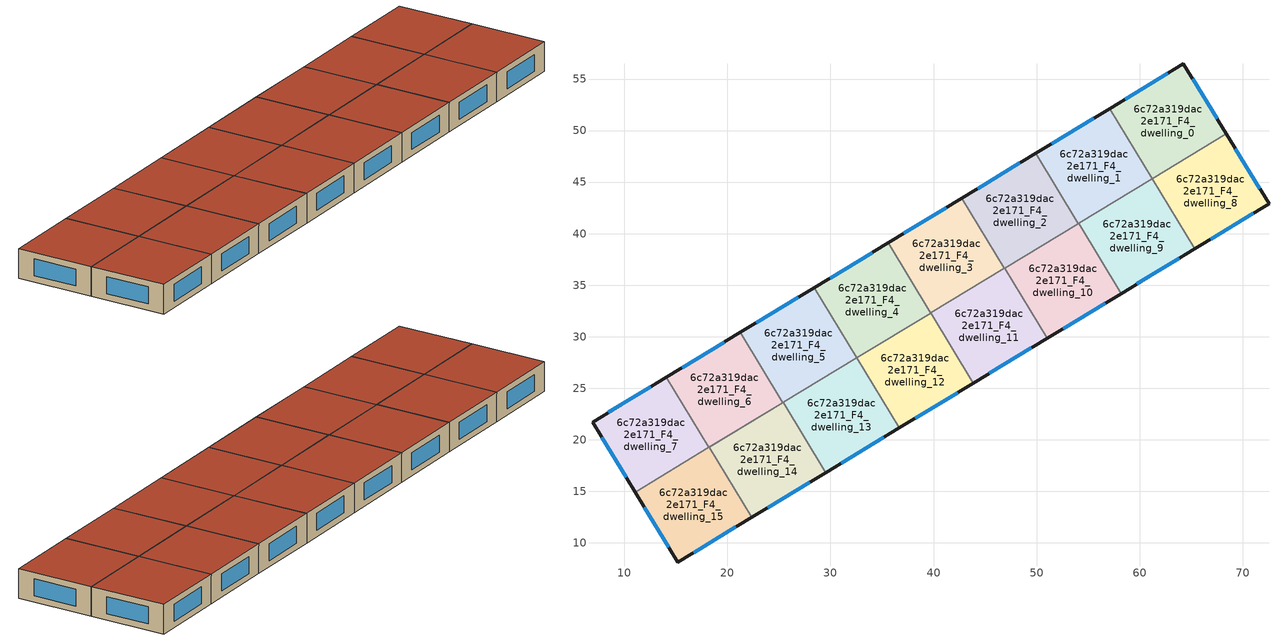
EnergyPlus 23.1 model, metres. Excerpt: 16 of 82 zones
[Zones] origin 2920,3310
6c72a319dac2e171_F4_dwelling_0
 floor to 6c72a319dac2e171_F3_dwelling_0 (EU_floor_Construction): 64.25,56.47 68.4,49.68 61.22,45.33 57.09,52.13 z12
 wall outside (EU_wall_Construction): 68.4,49.68 64.25,56.47 57.09,52.13 z12:15
 wall to 6c72a319dac2e171_F4_dwelling_1 (EU_wall_Construction): 57.09,52.13 61.22,45.33 z12:15
 wall to 6c72a319dac2e171_F4_dwelling_8 (EU_wall_Construction): 61.24,45.34 68.4,49.68 z12:15
 wall to 6c72a319dac2e171_F4_dwelling_9 (EU_wall_Construction): 61.22,45.33 61.24,45.34 z12:15
 window (EU_Window_Construction): 67.51,51.13 65.14,55.01 / 62.72,55.54 58.63,53.06 z12.64:14.36
 roof outside (EU_roof_Construction): 68.4,49.68 64.25,56.47 57.09,52.13 61.22,45.33 z15
6c72a319dac2e171_F4_dwelling_1
 floor to 6c72a319dac2e171_F3_dwelling_1 (EU_floor_Construction): 57.09,52.13 61.22,45.33 54.05,40.98 49.92,47.79 z12
 wall outside (EU_wall_Construction): 57.09,52.13 49.92,47.79 z12:15
 wall to 6c72a319dac2e171_F4_dwelling_2 (EU_wall_Construction): 49.92,47.79 54.05,40.98 z12:15
 wall to 6c72a319dac2e171_F4_dwelling_9 (EU_wall_Construction): 54.08,41 61.22,45.33 z12:15
 wall to 6c72a319dac2e171_F4_dwelling_10 (EU_wall_Construction): 54.05,40.98 54.08,41 z12:15
 window (EU_Window_Construction): 55.56,51.2 51.46,48.72 z12.64:14.36
 roof outside (EU_roof_Construction): 61.22,45.33 57.09,52.13 49.92,47.79 54.05,40.98 z15
6c72a319dac2e171_F4_dwelling_10
 floor to 6c72a319dac2e171_F3_dwelling_10 (EU_floor_Construction): 54.08,41 58.2,34.19 51.03,29.84 46.91,36.65 z12
 wall outside (EU_wall_Construction): 51.03,29.84 58.2,34.19 z12:15
 wall to 6c72a319dac2e171_F4_dwelling_9 (EU_wall_Construction): 58.2,34.19 54.08,41 z12:15
 wall to 6c72a319dac2e171_F4_dwelling_11 (EU_wall_Construction): 46.91,36.65 51.03,29.84 z12:15
 wall to 6c72a319dac2e171_F4_dwelling_2 (EU_wall_Construction): 54.05,40.98 46.91,36.65 z12:15
 window (EU_Window_Construction): 52.57,30.78 56.67,33.26 z12.64:14.36
 roof outside (EU_roof_Construction): 58.2,34.19 54.08,41 46.91,36.65 51.03,29.84 z15
6c72a319dac2e171_F4_dwelling_11
 floor to 6c72a319dac2e171_F3_dwelling_11 (EU_floor_Construction): 46.91,36.65 51.03,29.84 43.86,25.5 39.74,32.31 z12
 wall outside (EU_wall_Construction): 43.86,25.5 51.03,29.84 z12:15
 wall to 6c72a319dac2e171_F4_dwelling_12 (EU_wall_Construction): 39.74,32.31 43.86,25.5 z12:15
 wall to 6c72a319dac2e171_F4_dwelling_3 (EU_wall_Construction): 46.88,36.64 39.74,32.31 z12:15
 wall to 6c72a319dac2e171_F4_dwelling_2 (EU_wall_Construction): 46.91,36.65 46.88,36.63 z12:15
 window (EU_Window_Construction): 45.4,26.43 49.5,28.91 z12.64:14.36
 roof outside (EU_roof_Construction): 51.03,29.84 46.91,36.65 39.74,32.31 43.86,25.5 z15
6c72a319dac2e171_F4_dwelling_12
 floor to 6c72a319dac2e171_F3_dwelling_12 (EU_floor_Construction): 39.74,32.31 43.86,25.5 36.69,21.16 32.57,27.96 z12
 wall outside (EU_wall_Construction): 36.69,21.16 43.86,25.5 z12:15
 wall to 6c72a319dac2e171_F4_dwelling_13 (EU_wall_Construction): 32.57,27.96 36.69,21.16 z12:15
 wall to 6c72a319dac2e171_F4_dwelling_4 (EU_wall_Construction): 39.71,32.29 32.57,27.96 z12:15
 wall to 6c72a319dac2e171_F4_dwelling_3 (EU_wall_Construction): 39.74,32.31 39.71,32.29 z12:15
 window (EU_Window_Construction): 38.23,22.09 42.33,24.57 z12.64:14.36
 roof outside (EU_roof_Construction): 43.86,25.5 39.74,32.31 32.57,27.96 36.69,21.16 z15
6c72a319dac2e171_F4_dwelling_13
 floor to 6c72a319dac2e171_F3_dwelling_13 (EU_floor_Construction): 32.57,27.96 36.69,21.16 29.53,16.81 25.4,23.62 z12
 wall outside (EU_wall_Construction): 29.53,16.81 36.69,21.16 z12:15
 wall to 6c72a319dac2e171_F4_dwelling_14 (EU_wall_Construction): 25.4,23.62 29.53,16.81 z12:15
 wall to 6c72a319dac2e171_F4_dwelling_5 (EU_wall_Construction): 32.54,27.95 25.4,23.62 z12:15
 wall to 6c72a319dac2e171_F4_dwelling_4 (EU_wall_Construction): 32.57,27.96 32.54,27.95 z12:15
 window (EU_Window_Construction): 31.06,17.74 35.16,20.22 z12.64:14.36
 roof outside (EU_roof_Construction): 36.69,21.16 32.57,27.96 25.4,23.62 29.53,16.81 z15
6c72a319dac2e171_F4_dwelling_14
 floor to 6c72a319dac2e171_F3_dwelling_14 (EU_floor_Construction): 25.4,23.62 29.53,16.81 22.36,12.46 18.23,19.27 z12
 wall outside (EU_wall_Construction): 22.36,12.46 29.53,16.81 z12:15
 wall to 6c72a319dac2e171_F4_dwelling_15 (EU_wall_Construction): 25.38,23.6 18.23,19.27 22.36,12.46 z12:15
 wall to 6c72a319dac2e171_F4_dwelling_5 (EU_wall_Construction): 25.4,23.62 25.38,23.6 z12:15
 window (EU_Window_Construction): 23.89,13.4 27.99,15.88 z12.64:14.36
 roof outside (EU_roof_Construction): 29.53,16.81 25.4,23.62 18.23,19.27 22.36,12.46 z15
6c72a319dac2e171_F4_dwelling_15
 floor to 6c72a319dac2e171_F3_dwelling_15 (EU_floor_Construction): 18.23,19.27 22.36,12.46 15.2,8.13 11.05,14.92 z12
 wall outside (EU_wall_Construction): 11.05,14.92 15.2,8.13 22.36,12.46 z12:15
 wall to 6c72a319dac2e171_F4_dwelling_6 (EU_wall_Construction): 25.38,23.6 18.21,19.26 z12:15
 wall to 6c72a319dac2e171_F4_dwelling_7 (EU_wall_Construction): 18.21,19.26 11.05,14.92 z12:15
 window (EU_Window_Construction): 11.94,13.47 14.31,9.58 / 16.73,9.06 20.82,11.54 z12.64:14.36
 roof outside (EU_roof_Construction): 22.36,12.46 18.23,19.27 11.05,14.92 15.2,8.13 z15
6c72a319dac2e171_F4_dwelling_2
 floor to 6c72a319dac2e171_F3_dwelling_2 (EU_floor_Construction): 49.92,47.79 54.05,40.98 46.88,36.63 42.75,43.44 z12
 wall outside (EU_wall_Construction): 49.92,47.79 42.75,43.44 z12:15
 wall to 6c72a319dac2e171_F4_dwelling_3 (EU_wall_Construction): 42.75,43.44 46.88,36.63 z12:15
 window (EU_Window_Construction): 48.39,46.86 44.29,44.37 z12.64:14.36
 roof outside (EU_roof_Construction): 54.05,40.98 49.92,47.79 42.75,43.44 46.88,36.63 z15
6c72a319dac2e171_F4_dwelling_3
 floor to 6c72a319dac2e171_F3_dwelling_3 (EU_floor_Construction): 42.75,43.44 46.88,36.63 39.71,32.29 35.59,39.1 z12
 wall outside (EU_wall_Construction): 42.75,43.44 35.59,39.1 z12:15
 wall to 6c72a319dac2e171_F4_dwelling_4 (EU_wall_Construction): 35.59,39.1 39.71,32.29 z12:15
 window (EU_Window_Construction): 41.22,42.51 37.12,40.03 z12.64:14.36
 roof outside (EU_roof_Construction): 46.88,36.63 42.75,43.44 35.59,39.1 39.71,32.29 z15
6c72a319dac2e171_F4_dwelling_4
 floor to 6c72a319dac2e171_F3_dwelling_4 (EU_floor_Construction): 35.59,39.1 39.71,32.29 32.54,27.95 28.42,34.75 z12
 wall outside (EU_wall_Construction): 35.59,39.1 28.42,34.75 z12:15
 wall to 6c72a319dac2e171_F4_dwelling_5 (EU_wall_Construction): 28.42,34.75 32.54,27.95 z12:15
 window (EU_Window_Construction): 34.05,38.17 29.95,35.69 z12.64:14.36
 roof outside (EU_roof_Construction): 39.71,32.29 35.59,39.1 28.42,34.75 32.54,27.95 z15
6c72a319dac2e171_F4_dwelling_5
 floor to 6c72a319dac2e171_F3_dwelling_5 (EU_floor_Construction): 28.42,34.75 32.54,27.95 25.38,23.6 21.25,30.41 z12
 wall outside (EU_wall_Construction): 28.42,34.75 21.25,30.41 z12:15
 wall to 6c72a319dac2e171_F4_dwelling_6 (EU_wall_Construction): 21.25,30.41 25.38,23.6 z12:15
 window (EU_Window_Construction): 26.88,33.82 22.78,31.34 z12.64:14.36
 roof outside (EU_roof_Construction): 32.54,27.95 28.42,34.75 21.25,30.41 25.38,23.6 z15
6c72a319dac2e171_F4_dwelling_6
 floor to 6c72a319dac2e171_F3_dwelling_6 (EU_floor_Construction): 21.25,30.41 25.38,23.6 18.21,19.26 14.08,26.07 z12
 wall outside (EU_wall_Construction): 21.25,30.41 14.08,26.07 z12:15
 wall to 6c72a319dac2e171_F4_dwelling_7 (EU_wall_Construction): 14.08,26.07 18.21,19.26 z12:15
 window (EU_Window_Construction): 19.71,29.48 15.62,27 z12.64:14.36
 roof outside (EU_roof_Construction): 25.38,23.6 21.25,30.41 14.08,26.07 18.21,19.26 z15
6c72a319dac2e171_F4_dwelling_7
 floor to 6c72a319dac2e171_F3_dwelling_7 (EU_floor_Construction): 14.08,26.07 18.21,19.26 11.05,14.92 6.91,21.72 z12
 wall outside (EU_wall_Construction): 14.08,26.07 6.91,21.72 11.05,14.92 z12:15
 window (EU_Window_Construction): 7.79,20.26 10.16,16.38 / 12.54,25.14 8.44,22.65 z12.64:14.36
 roof outside (EU_roof_Construction): 18.21,19.26 14.08,26.07 6.91,21.72 11.05,14.92 z15
6c72a319dac2e171_F4_dwelling_8
 floor to 6c72a319dac2e171_F3_dwelling_8 (EU_floor_Construction): 68.4,49.68 72.55,42.89 65.37,38.53 61.24,45.34 z12
 wall outside (EU_wall_Construction): 65.37,38.53 72.55,42.89 68.4,49.68 z12:15
 wall to 6c72a319dac2e171_F4_dwelling_9 (EU_wall_Construction): 61.24,45.34 65.37,38.53 z12:15
 window (EU_Window_Construction): 71.66,44.34 69.29,48.22 / 66.91,39.47 71.01,41.95 z12.64:14.36
 roof outside (EU_roof_Construction): 72.55,42.89 68.4,49.68 61.24,45.34 65.37,38.53 z15
6c72a319dac2e171_F4_dwelling_9
 floor to 6c72a319dac2e171_F3_dwelling_9 (EU_floor_Construction): 61.24,45.34 65.37,38.53 58.2,34.19 54.08,41 z12
 wall outside (EU_wall_Construction): 58.2,34.19 65.37,38.53 z12:15
 window (EU_Window_Construction): 59.74,35.12 63.83,37.6 z12.64:14.36
 roof outside (EU_roof_Construction): 65.37,38.53 61.24,45.34 54.08,41 58.2,34.19 z15
[Building]
EU S2 Campaign: North Axis=0; Terrain=City; Solar Distribution=FullExterior
[Site:Location]
Yerevan-Zvartnots.Intl.AP: Latitude=40.15; Longitude=44.383; Time Zone=4; Elevation=854
[SizingPeriod:WeatherFileDays]
AnnualSizingPeriod: Begin Month=1; Begin Day of Month=1; End Month=12; End Day of Month=31; Day of Week for Start Day=Monday; Use Weather File Daylight Saving Period=No; Use Weather File Rain and Snow Indicators=No
[MATERIAL]
EU_InternalMass_Material: Roughness=MediumRough; Thickness=0.1; Conductivity=1; Density=1800; Specific Heat=900; Thermal Absorptance=0.9; Solar Absorptance=0.7; Visible Absorptance=0.7
[MATERIAL:NOMASS] Roughness=MediumRough; Thermal Absorptance=0.9; Solar Absorptance=0.7; Visible Absorptance=0.7
Name | Thermal Resistance
EU_wall_NoMass | 1.05043
EU_roof_NoMass | 1.45357
EU_floor_NoMass | 0.478065
[WINDOWMATERIAL:SIMPLEGLAZINGSYSTEM]
EU_Window_SimpleGlazing: UFactor=2.5566; Solar Heat Gain Coefficient=0.75; Visible Transmittance=0.75
[CONSTRUCTION]
EU_wall_Construction: EU_wall_NoMass
EU_roof_Construction: EU_roof_NoMass
EU_floor_Construction: EU_floor_NoMass
EU_Window_Construction: EU_Window_SimpleGlazing
EU_InternalMass_Construction: EU_InternalMass_Material
[ZONE] Type=1; Multiplier=1; Ceiling Height=autocalculate; Floor Area=autocalculate; Part of Total Floor Area=Yes
Name | Volume
6c72a319dac2e171_F4_dwelling_0; 6c72a319dac2e171_F4_dwelling_12; 6c72a319dac2e171_F4_dwelling_13 | 200.167
6c72a319dac2e171_F4_dwelling_1 | 200.179
6c72a319dac2e171_F4_dwelling_10 | 200.172
6c72a319dac2e171_F4_dwelling_11; 6c72a319dac2e171_F4_dwelling_14 | 200.168
6c72a319dac2e171_F4_dwelling_15 | 200.171
6c72a319dac2e171_F4_dwelling_2 | 200.18
6c72a319dac2e171_F4_dwelling_3 | 200.185
6c72a319dac2e171_F4_dwelling_4 | 200.174
6c72a319dac2e171_F4_dwelling_5 | 200.19
6c72a319dac2e171_F4_dwelling_6 | 200.175
6c72a319dac2e171_F4_dwelling_7 | 200.169
6c72a319dac2e171_F4_dwelling_8 | 200.186
6c72a319dac2e171_F4_dwelling_9 | 200.189
[INTERNALMASS] Construction=EU_InternalMass_Construction
Name | Zone or ZoneList | Surface Area
6c72a319dac2e171_F4_dwelling_0_EU_InternalMass | 6c72a319dac2e171_F4_dwelling_0 | 66.7225
6c72a319dac2e171_F4_dwelling_1_EU_InternalMass | 6c72a319dac2e171_F4_dwelling_1 | 66.7266
6c72a319dac2e171_F4_dwelling_2_EU_InternalMass | 6c72a319dac2e171_F4_dwelling_2 | 66.7269
6c72a319dac2e171_F4_dwelling_3_EU_InternalMass | 6c72a319dac2e171_F4_dwelling_3 | 66.7284
6c72a319dac2e171_F4_dwelling_4_EU_InternalMass | 6c72a319dac2e171_F4_dwelling_4 | 66.7246
6c72a319dac2e171_F4_dwelling_5_EU_InternalMass | 6c72a319dac2e171_F4_dwelling_5 | 66.7303
6c72a319dac2e171_F4_dwelling_6_EU_InternalMass | 6c72a319dac2e171_F4_dwelling_6 | 66.7249
6c72a319dac2e171_F4_dwelling_7_EU_InternalMass | 6c72a319dac2e171_F4_dwelling_7 | 66.7229
6c72a319dac2e171_F4_dwelling_8_EU_InternalMass | 6c72a319dac2e171_F4_dwelling_8 | 66.7288
6c72a319dac2e171_F4_dwelling_9_EU_InternalMass | 6c72a319dac2e171_F4_dwelling_9 | 66.7297
6c72a319dac2e171_F4_dwelling_10_EU_InternalMass | 6c72a319dac2e171_F4_dwelling_10 | 66.724
6c72a319dac2e171_F4_dwelling_11_EU_InternalMass | 6c72a319dac2e171_F4_dwelling_11 | 66.7225
6c72a319dac2e171_F4_dwelling_12_EU_InternalMass | 6c72a319dac2e171_F4_dwelling_12 | 66.7225
6c72a319dac2e171_F4_dwelling_13_EU_InternalMass | 6c72a319dac2e171_F4_dwelling_13 | 66.7225
6c72a319dac2e171_F4_dwelling_14_EU_InternalMass | 6c72a319dac2e171_F4_dwelling_14 | 66.7225
6c72a319dac2e171_F4_dwelling_15_EU_InternalMass | 6c72a319dac2e171_F4_dwelling_15 | 66.7297
[OTHEREQUIPMENT] Fuel Type=Electricity; Design Level Calculation Method=Watts/Area; Power per Zone Floor Area=1; Fraction Latent=0; Fraction Radiant=0; Fraction Lost=0; Carbon Dioxide Generation Rate=0; EndUse Subcategory=EU_Step8_InternalGains
Name | Zone or ZoneList or Space or SpaceList | Schedule
EU_Step8_InternalGain_6c72a319dac2e171_F4_dwelling_0_f000 | 6c72a319dac2e171_F4_dwelling_0 | EU_Step8_GainSchedule_6c72a319dac2e171_F4_dwelling_0_f000
EU_Step8_InternalGain_6c72a319dac2e171_F4_dwelling_1_f000 | 6c72a319dac2e171_F4_dwelling_1 | EU_Step8_GainSchedule_6c72a319dac2e171_F4_dwelling_1_f000
EU_Step8_InternalGain_6c72a319dac2e171_F4_dwelling_2_f000 | 6c72a319dac2e171_F4_dwelling_2 | EU_Step8_GainSchedule_6c72a319dac2e171_F4_dwelling_2_f000
EU_Step8_InternalGain_6c72a319dac2e171_F4_dwelling_3_f000 | 6c72a319dac2e171_F4_dwelling_3 | EU_Step8_GainSchedule_6c72a319dac2e171_F4_dwelling_3_f000
EU_Step8_InternalGain_6c72a319dac2e171_F4_dwelling_4_f000 | 6c72a319dac2e171_F4_dwelling_4 | EU_Step8_GainSchedule_6c72a319dac2e171_F4_dwelling_4_f000
EU_Step8_InternalGain_6c72a319dac2e171_F4_dwelling_5_f000 | 6c72a319dac2e171_F4_dwelling_5 | EU_Step8_GainSchedule_6c72a319dac2e171_F4_dwelling_5_f000
EU_Step8_InternalGain_6c72a319dac2e171_F4_dwelling_6_f000 | 6c72a319dac2e171_F4_dwelling_6 | EU_Step8_GainSchedule_6c72a319dac2e171_F4_dwelling_6_f000
EU_Step8_InternalGain_6c72a319dac2e171_F4_dwelling_7_f000 | 6c72a319dac2e171_F4_dwelling_7 | EU_Step8_GainSchedule_6c72a319dac2e171_F4_dwelling_7_f000
EU_Step8_InternalGain_6c72a319dac2e171_F4_dwelling_8_f000 | 6c72a319dac2e171_F4_dwelling_8 | EU_Step8_GainSchedule_6c72a319dac2e171_F4_dwelling_8_f000
EU_Step8_InternalGain_6c72a319dac2e171_F4_dwelling_9_f000 | 6c72a319dac2e171_F4_dwelling_9 | EU_Step8_GainSchedule_6c72a319dac2e171_F4_dwelling_9_f000
EU_Step8_InternalGain_6c72a319dac2e171_F4_dwelling_10_f000 | 6c72a319dac2e171_F4_dwelling_10 | EU_Step8_GainSchedule_6c72a319dac2e171_F4_dwelling_10_f000
EU_Step8_InternalGain_6c72a319dac2e171_F4_dwelling_11_f000 | 6c72a319dac2e171_F4_dwelling_11 | EU_Step8_GainSchedule_6c72a319dac2e171_F4_dwelling_11_f000
EU_Step8_InternalGain_6c72a319dac2e171_F4_dwelling_12_f000 | 6c72a319dac2e171_F4_dwelling_12 | EU_Step8_GainSchedule_6c72a319dac2e171_F4_dwelling_12_f000
EU_Step8_InternalGain_6c72a319dac2e171_F4_dwelling_13_f000 | 6c72a319dac2e171_F4_dwelling_13 | EU_Step8_GainSchedule_6c72a319dac2e171_F4_dwelling_13_f000
EU_Step8_InternalGain_6c72a319dac2e171_F4_dwelling_14_f000 | 6c72a319dac2e171_F4_dwelling_14 | EU_Step8_GainSchedule_6c72a319dac2e171_F4_dwelling_14_f000
EU_Step8_InternalGain_6c72a319dac2e171_F4_dwelling_15_f000 | 6c72a319dac2e171_F4_dwelling_15 | EU_Step8_GainSchedule_6c72a319dac2e171_F4_dwelling_15_f000
[ZONEVENTILATION:DESIGNFLOWRATE] Schedule=EU_AlwaysOn; Design Flow Rate Calculation Method=AirChanges/Hour; Air Changes per Hour=0.557805; Ventilation Type=Natural; Fan Pressure Rise=0; Fan Total Efficiency=1; Constant Term Coefficient=1; Temperature Term Coefficient=0; Velocity Term Coefficient=0; Velocity Squared Term Coefficient=0; Minimum Indoor Temperature=-100; Maximum Indoor Temperature=100; Delta Temperature=-100; Minimum Outdoor Temperature=-100; Maximum Outdoor Temperature=100; Maximum Wind Speed=40
Name | Zone or ZoneList or Space or SpaceList
EU_ConstantAir_6c72a319dac2e171_F4_dwelling_0 | 6c72a319dac2e171_F4_dwelling_0
EU_ConstantAir_6c72a319dac2e171_F4_dwelling_1 | 6c72a319dac2e171_F4_dwelling_1
EU_ConstantAir_6c72a319dac2e171_F4_dwelling_2 | 6c72a319dac2e171_F4_dwelling_2
EU_ConstantAir_6c72a319dac2e171_F4_dwelling_3 | 6c72a319dac2e171_F4_dwelling_3
EU_ConstantAir_6c72a319dac2e171_F4_dwelling_4 | 6c72a319dac2e171_F4_dwelling_4
EU_ConstantAir_6c72a319dac2e171_F4_dwelling_5 | 6c72a319dac2e171_F4_dwelling_5
EU_ConstantAir_6c72a319dac2e171_F4_dwelling_6 | 6c72a319dac2e171_F4_dwelling_6
EU_ConstantAir_6c72a319dac2e171_F4_dwelling_7 | 6c72a319dac2e171_F4_dwelling_7
EU_ConstantAir_6c72a319dac2e171_F4_dwelling_8 | 6c72a319dac2e171_F4_dwelling_8
EU_ConstantAir_6c72a319dac2e171_F4_dwelling_9 | 6c72a319dac2e171_F4_dwelling_9
EU_ConstantAir_6c72a319dac2e171_F4_dwelling_10 | 6c72a319dac2e171_F4_dwelling_10
EU_ConstantAir_6c72a319dac2e171_F4_dwelling_11 | 6c72a319dac2e171_F4_dwelling_11
EU_ConstantAir_6c72a319dac2e171_F4_dwelling_12 | 6c72a319dac2e171_F4_dwelling_12
EU_ConstantAir_6c72a319dac2e171_F4_dwelling_13 | 6c72a319dac2e171_F4_dwelling_13
EU_ConstantAir_6c72a319dac2e171_F4_dwelling_14 | 6c72a319dac2e171_F4_dwelling_14
EU_ConstantAir_6c72a319dac2e171_F4_dwelling_15 | 6c72a319dac2e171_F4_dwelling_15
[HVACTEMPLATE:THERMOSTAT] Constant Heating Setpoint=20; Constant Cooling Setpoint=50
EU_HeatOnly_6c72a319dac2e171_F0_dwelling_0; EU_HeatOnly_6c72a319dac2e171_F0_dwelling_1; EU_HeatOnly_6c72a319dac2e171_F0_dwelling_2; EU_HeatOnly_6c72a319dac2e171_F0_dwelling_3; EU_HeatOnly_6c72a319dac2e171_F0_dwelling_4; EU_HeatOnly_6c72a319dac2e171_F0_dwelling_5; EU_HeatOnly_6c72a319dac2e171_F0_dwelling_6; EU_HeatOnly_6c72a319dac2e171_F0_dwelling_7; EU_HeatOnly_6c72a319dac2e171_F0_dwelling_8; EU_HeatOnly_6c72a319dac2e171_F0_dwelling_9; EU_HeatOnly_6c72a319dac2e171_F0_dwelling_10; EU_HeatOnly_6c72a319dac2e171_F0_dwelling_11; EU_HeatOnly_6c72a319dac2e171_F0_dwelling_12; EU_HeatOnly_6c72a319dac2e171_F0_dwelling_13; EU_HeatOnly_6c72a319dac2e171_F0_dwelling_14; EU_HeatOnly_6c72a319dac2e171_F0_dwelling_15; EU_HeatOnly_6c72a319dac2e171_F0_dwelling_16; EU_HeatOnly_6c72a319dac2e171_F1_dwelling_0; EU_HeatOnly_6c72a319dac2e171_F1_dwelling_1; EU_HeatOnly_6c72a319dac2e171_F1_dwelling_2; EU_HeatOnly_6c72a319dac2e171_F1_dwelling_3; EU_HeatOnly_6c72a319dac2e171_F1_dwelling_4; EU_HeatOnly_6c72a319dac2e171_F1_dwelling_5; EU_HeatOnly_6c72a319dac2e171_F1_dwelling_6; EU_HeatOnly_6c72a319dac2e171_F1_dwelling_7; EU_HeatOnly_6c72a319dac2e171_F1_dwelling_8; EU_HeatOnly_6c72a319dac2e171_F1_dwelling_9; EU_HeatOnly_6c72a319dac2e171_F1_dwelling_10; EU_HeatOnly_6c72a319dac2e171_F1_dwelling_11; EU_HeatOnly_6c72a319dac2e171_F1_dwelling_12; EU_HeatOnly_6c72a319dac2e171_F1_dwelling_13; EU_HeatOnly_6c72a319dac2e171_F1_dwelling_14; EU_HeatOnly_6c72a319dac2e171_F1_dwelling_15; EU_HeatOnly_6c72a319dac2e171_F1_dwelling_16; EU_HeatOnly_6c72a319dac2e171_F2_dwelling_0; EU_HeatOnly_6c72a319dac2e171_F2_dwelling_1; EU_HeatOnly_6c72a319dac2e171_F2_dwelling_2; EU_HeatOnly_6c72a319dac2e171_F2_dwelling_3; EU_HeatOnly_6c72a319dac2e171_F2_dwelling_4; EU_HeatOnly_6c72a319dac2e171_F2_dwelling_5; EU_HeatOnly_6c72a319dac2e171_F2_dwelling_6; EU_HeatOnly_6c72a319dac2e171_F2_dwelling_7; EU_HeatOnly_6c72a319dac2e171_F2_dwelling_8; EU_HeatOnly_6c72a319dac2e171_F2_dwelling_9; EU_HeatOnly_6c72a319dac2e171_F2_dwelling_10; EU_HeatOnly_6c72a319dac2e171_F2_dwelling_11; EU_HeatOnly_6c72a319dac2e171_F2_dwelling_12; EU_HeatOnly_6c72a319dac2e171_F2_dwelling_13; EU_HeatOnly_6c72a319dac2e171_F2_dwelling_14; EU_HeatOnly_6c72a319dac2e171_F2_dwelling_15; EU_HeatOnly_6c72a319dac2e171_F3_dwelling_0; EU_HeatOnly_6c72a319dac2e171_F3_dwelling_1; EU_HeatOnly_6c72a319dac2e171_F3_dwelling_2; EU_HeatOnly_6c72a319dac2e171_F3_dwelling_3; EU_HeatOnly_6c72a319dac2e171_F3_dwelling_4; EU_HeatOnly_6c72a319dac2e171_F3_dwelling_5; EU_HeatOnly_6c72a319dac2e171_F3_dwelling_6; EU_HeatOnly_6c72a319dac2e171_F3_dwelling_7; EU_HeatOnly_6c72a319dac2e171_F3_dwelling_8; EU_HeatOnly_6c72a319dac2e171_F3_dwelling_9; EU_HeatOnly_6c72a319dac2e171_F3_dwelling_10; EU_HeatOnly_6c72a319dac2e171_F3_dwelling_11; EU_HeatOnly_6c72a319dac2e171_F3_dwelling_12; EU_HeatOnly_6c72a319dac2e171_F3_dwelling_13; EU_HeatOnly_6c72a319dac2e171_F3_dwelling_14; EU_HeatOnly_6c72a319dac2e171_F3_dwelling_15; EU_HeatOnly_6c72a319dac2e171_F4_dwelling_0; EU_HeatOnly_6c72a319dac2e171_F4_dwelling_1; EU_HeatOnly_6c72a319dac2e171_F4_dwelling_2; EU_HeatOnly_6c72a319dac2e171_F4_dwelling_3; EU_HeatOnly_6c72a319dac2e171_F4_dwelling_4; EU_HeatOnly_6c72a319dac2e171_F4_dwelling_5; EU_HeatOnly_6c72a319dac2e171_F4_dwelling_6; EU_HeatOnly_6c72a319dac2e171_F4_dwelling_7; EU_HeatOnly_6c72a319dac2e171_F4_dwelling_8; EU_HeatOnly_6c72a319dac2e171_F4_dwelling_9; EU_HeatOnly_6c72a319dac2e171_F4_dwelling_10; EU_HeatOnly_6c72a319dac2e171_F4_dwelling_11; EU_HeatOnly_6c72a319dac2e171_F4_dwelling_12; EU_HeatOnly_6c72a319dac2e171_F4_dwelling_13; EU_HeatOnly_6c72a319dac2e171_F4_dwelling_14; EU_HeatOnly_6c72a319dac2e171_F4_dwelling_15
[HVACTEMPLATE:ZONE:IDEALLOADSAIRSYSTEM] System Availability Schedule=EU_AlwaysOn; Maximum Heating Supply Air Temperature=50; Minimum Cooling Supply Air Temperature=13; Maximum Heating Supply Air Humidity Ratio=0.0156; Minimum Cooling Supply Air Humidity Ratio=0.0077; Heating Limit=NoLimit; Cooling Limit=NoLimit; Heating Availability Schedule=EU_AlwaysOn; Cooling Availability Schedule=EU_CoolingOff; Dehumidification Control Type=ConstantSensibleHeatRatio; Cooling Sensible Heat Ratio=0.7; Dehumidification Setpoint=60; Humidification Control Type=None; Humidification Setpoint=30; Outdoor Air Method=None; Outdoor Air Flow Rate per Person=0.00944; Outdoor Air Flow Rate per Zone Floor Area=0; Outdoor Air Flow Rate per Zone=0; Demand Controlled Ventilation Type=None; Outdoor Air Economizer Type=NoEconomizer; Heat Recovery Type=None; Sensible Heat Recovery Effectiveness=0.7; Latent Heat Recovery Effectiveness=0.65
Name | Template Thermostat
6c72a319dac2e171_F4_dwelling_0 | EU_HeatOnly_6c72a319dac2e171_F4_dwelling_0
6c72a319dac2e171_F4_dwelling_1 | EU_HeatOnly_6c72a319dac2e171_F4_dwelling_1
6c72a319dac2e171_F4_dwelling_2 | EU_HeatOnly_6c72a319dac2e171_F4_dwelling_2
6c72a319dac2e171_F4_dwelling_3 | EU_HeatOnly_6c72a319dac2e171_F4_dwelling_3
6c72a319dac2e171_F4_dwelling_4 | EU_HeatOnly_6c72a319dac2e171_F4_dwelling_4
6c72a319dac2e171_F4_dwelling_5 | EU_HeatOnly_6c72a319dac2e171_F4_dwelling_5
6c72a319dac2e171_F4_dwelling_6 | EU_HeatOnly_6c72a319dac2e171_F4_dwelling_6
6c72a319dac2e171_F4_dwelling_7 | EU_HeatOnly_6c72a319dac2e171_F4_dwelling_7
6c72a319dac2e171_F4_dwelling_8 | EU_HeatOnly_6c72a319dac2e171_F4_dwelling_8
6c72a319dac2e171_F4_dwelling_9 | EU_HeatOnly_6c72a319dac2e171_F4_dwelling_9
6c72a319dac2e171_F4_dwelling_10 | EU_HeatOnly_6c72a319dac2e171_F4_dwelling_10
6c72a319dac2e171_F4_dwelling_11 | EU_HeatOnly_6c72a319dac2e171_F4_dwelling_11
6c72a319dac2e171_F4_dwelling_12 | EU_HeatOnly_6c72a319dac2e171_F4_dwelling_12
6c72a319dac2e171_F4_dwelling_13 | EU_HeatOnly_6c72a319dac2e171_F4_dwelling_13
6c72a319dac2e171_F4_dwelling_14 | EU_HeatOnly_6c72a319dac2e171_F4_dwelling_14
6c72a319dac2e171_F4_dwelling_15 | EU_HeatOnly_6c72a319dac2e171_F4_dwelling_15
[SIZING:ZONE] Zone Cooling Design Supply Air Temperature Input Method=SupplyAirTemperature; Zone Cooling Design Supply Air Temperature=13; Zone Heating Design Supply Air Temperature Input Method=SupplyAirTemperature; Zone Heating Design Supply Air Temperature=50; Zone Cooling Design Supply Air Humidity Ratio=0.008; Zone Heating Design Supply Air Humidity Ratio=0.008; Cooling Design Air Flow Method=DesignDay; Cooling Design Air Flow Rate=0; Cooling Minimum Air Flow per Zone Floor Area=0.000762; Cooling Minimum Air Flow=0; Cooling Minimum Air Flow Fraction=0.2; Heating Design Air Flow Method=DesignDay; Heating Design Air Flow Rate=0; Heating Maximum Air Flow per Zone Floor Area=0.002032; Heating Maximum Air Flow=0.141576; Heating Maximum Air Flow Fraction=0.3; Account for Dedicated Outdoor Air System=No; Dedicated Outdoor Air System Control Strategy=NeutralSupplyAir; Dedicated Outdoor Air Low Setpoint Temperature for Design=autosize; Dedicated Outdoor Air High Setpoint Temperature for Design=autosize; Zone Load Sizing Method=Sensible Load Only No Latent Load; Zone Latent Cooling Design Supply Air Humidity Ratio Input Method=HumidityRatioDifference; Zone Cooling Design Supply Air Humidity Ratio Difference=0.005; Zone Latent Heating Design Supply Air Humidity Ratio Input Method=HumidityRatioDifference; Zone Humidification Design Supply Air Humidity Ratio Difference=0.005
6c72a319dac2e171_F4_dwelling_0; 6c72a319dac2e171_F4_dwelling_1; 6c72a319dac2e171_F4_dwelling_2; 6c72a319dac2e171_F4_dwelling_3; 6c72a319dac2e171_F4_dwelling_4; 6c72a319dac2e171_F4_dwelling_5; 6c72a319dac2e171_F4_dwelling_6; 6c72a319dac2e171_F4_dwelling_7; 6c72a319dac2e171_F4_dwelling_8; 6c72a319dac2e171_F4_dwelling_9; 6c72a319dac2e171_F4_dwelling_10; 6c72a319dac2e171_F4_dwelling_11; 6c72a319dac2e171_F4_dwelling_12; 6c72a319dac2e171_F4_dwelling_13; 6c72a319dac2e171_F4_dwelling_14; 6c72a319dac2e171_F4_dwelling_15
[SCHEDULE:CONSTANT]
Name | Hourly Value
EU_AlwaysOn | 1
EU_CoolingOff | 0
[SCHEDULE:FILE] Column Number=1; Rows to Skip at Top=0; Number of Hours of Data=8760; Column Separator=Comma; Interpolate to Timestep=No; Minutes per Item=60; Adjust Schedule for Daylight Savings=Yes
Name | File
EU_Step8_GainSchedule_6c72a319dac2e171_F4_dwelling_0_f000 | ../../schedules/6c72a319dac2e171/6c72a319dac2e171_F4_dwelling_0_f000_gain.csv
EU_Step8_GainSchedule_6c72a319dac2e171_F4_dwelling_1_f000 | ../../schedules/6c72a319dac2e171/6c72a319dac2e171_F4_dwelling_1_f000_gain.csv
EU_Step8_GainSchedule_6c72a319dac2e171_F4_dwelling_2_f000 | ../../schedules/6c72a319dac2e171/6c72a319dac2e171_F4_dwelling_2_f000_gain.csv
EU_Step8_GainSchedule_6c72a319dac2e171_F4_dwelling_3_f000 | ../../schedules/6c72a319dac2e171/6c72a319dac2e171_F4_dwelling_3_f000_gain.csv
EU_Step8_GainSchedule_6c72a319dac2e171_F4_dwelling_4_f000 | ../../schedules/6c72a319dac2e171/6c72a319dac2e171_F4_dwelling_4_f000_gain.csv
EU_Step8_GainSchedule_6c72a319dac2e171_F4_dwelling_5_f000 | ../../schedules/6c72a319dac2e171/6c72a319dac2e171_F4_dwelling_5_f000_gain.csv
EU_Step8_GainSchedule_6c72a319dac2e171_F4_dwelling_6_f000 | ../../schedules/6c72a319dac2e171/6c72a319dac2e171_F4_dwelling_6_f000_gain.csv
EU_Step8_GainSchedule_6c72a319dac2e171_F4_dwelling_7_f000 | ../../schedules/6c72a319dac2e171/6c72a319dac2e171_F4_dwelling_7_f000_gain.csv
EU_Step8_GainSchedule_6c72a319dac2e171_F4_dwelling_8_f000 | ../../schedules/6c72a319dac2e171/6c72a319dac2e171_F4_dwelling_8_f000_gain.csv
EU_Step8_GainSchedule_6c72a319dac2e171_F4_dwelling_9_f000 | ../../schedules/6c72a319dac2e171/6c72a319dac2e171_F4_dwelling_9_f000_gain.csv
EU_Step8_GainSchedule_6c72a319dac2e171_F4_dwelling_10_f000 | ../../schedules/6c72a319dac2e171/6c72a319dac2e171_F4_dwelling_10_f000_gain.csv
EU_Step8_GainSchedule_6c72a319dac2e171_F4_dwelling_11_f000 | ../../schedules/6c72a319dac2e171/6c72a319dac2e171_F4_dwelling_11_f000_gain.csv
EU_Step8_GainSchedule_6c72a319dac2e171_F4_dwelling_12_f000 | ../../schedules/6c72a319dac2e171/6c72a319dac2e171_F4_dwelling_12_f000_gain.csv
EU_Step8_GainSchedule_6c72a319dac2e171_F4_dwelling_13_f000 | ../../schedules/6c72a319dac2e171/6c72a319dac2e171_F4_dwelling_13_f000_gain.csv
EU_Step8_GainSchedule_6c72a319dac2e171_F4_dwelling_14_f000 | ../../schedules/6c72a319dac2e171/6c72a319dac2e171_F4_dwelling_14_f000_gain.csv
EU_Step8_GainSchedule_6c72a319dac2e171_F4_dwelling_15_f000 | ../../schedules/6c72a319dac2e171/6c72a319dac2e171_F4_dwelling_15_f000_gain.csv
